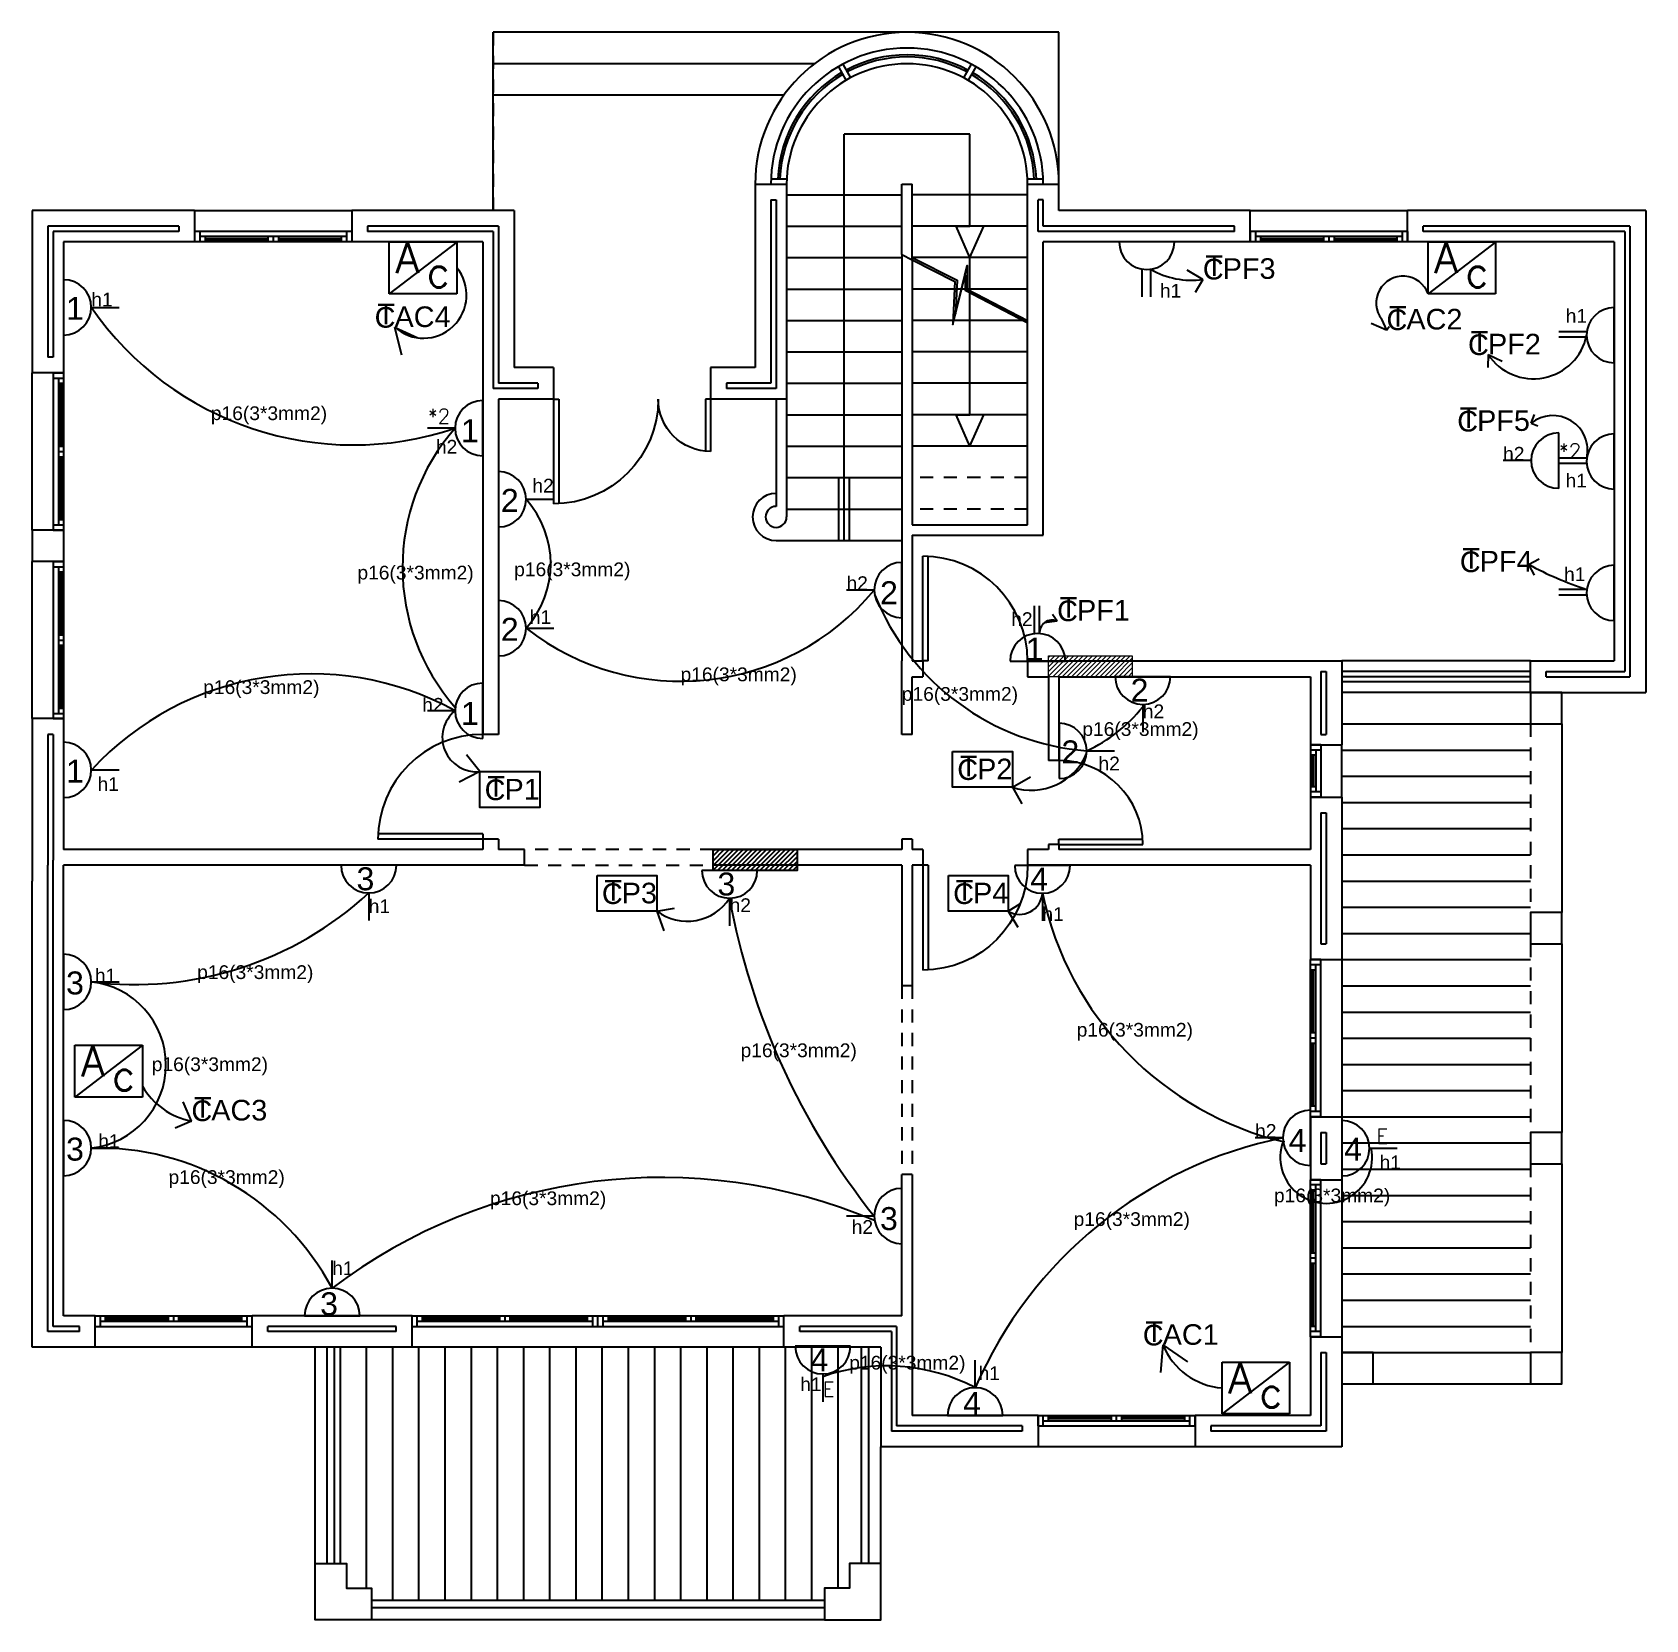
# Model space of a CAD drawing. Header units: millimetres. Extents: x -1152.8 to -1111.9, y 13007.9 to 13069.
# Drawn here: x -1127.31 to -1111.91, y 13053.82 to 13068.97 of the extents above; entities that cross this region are included whole.
import ezdxf

# ---------------------------------------------------------------- set-up
doc = ezdxf.new("R2010")
doc.units = ezdxf.units.MM
doc.header["$LTSCALE"] = 0.5
doc.linetypes.add('HIDDEN', pattern=[0.375, 0.25, -0.125])
for name, color, linetype in [('1power', 2, 'CONTINUOUS'), ('A-DOOR', 4, 'CONTINUOUS'), ('A-FLOR-STRS', 2, 'CONTINUOUS'), ('A-WALL', 7, 'CONTINUOUS'), ('A-WINDOW', 150, 'CONTINUOUS'), ('M-BALCONY', 6, 'CONTINUOUS'), ('M-FURN', 31, 'CONTINUOUS'), ('M-HANDRAIL', 251, 'CONTINUOUS'), ('M-LINTELS', 251, 'HIDDEN'), ('M-outline-wall', 3, 'CONTINUOUS'), ('M-SANITARY', 1, 'CONTINUOUS'), ('M-ST-ELE', 7, 'CONTINUOUS'), ('M-TILING', 251, 'CONTINUOUS')]:
    doc.layers.add(name, color=color, linetype=linetype)
doc.layers.add('doors', color=2, linetype='CONTINUOUS', lineweight=9)
doc.layers.get('M-SANITARY').off()
doc.styles.add('RomanS', font='arial.ttf')
doc.styles.get("Standard").update_dxf_attribs({"font": 'romans.shx', "width": 0.8})

# ---------------------------------------------------------------- blocks, each defined once
blk = doc.blocks.new('D1000')
at = {"layer": 'A-DOOR'}
for p, q in [((0, 0), (-1000, 0)), ((0, 50), (-999, 50)), ((0, 50), (0, 0))]:
    blk.add_line(p, q, dxfattribs=at)
blk.add_arc((0, 0), 1000, 90, 180, dxfattribs=at)
blk = doc.blocks.new('d1.4')
at = {"layer": 'A-DOOR'}
for p, q in [((0, 0), (0, 1)), ((0.05, 0), (0.05, 0.999)), ((1.45, 0), (1.45, 0.497)), ((1.5, 0), (1.5, 0.5)), ((0, 0), (0.05, 0)), ((1.5, 0), (1.45, 0))]:
    blk.add_line(p, q, dxfattribs=at)
for centre, radius, start, end in [((0, 0), 1, 0, 90), ((1.5, 0), 0.5, 90, 180)]:
    blk.add_arc(centre, radius, start, end, dxfattribs=at)
blk = doc.blocks.new('D800')
at = {"layer": 'A-DOOR'}
for p, q in [((0, 0), (0, 50)), ((0, 50), (798, 50)), ((0, 0), (0, 50)), ((0, 0), (800, 0))]:
    blk.add_line(p, q, dxfattribs=at)
blk.add_arc((0, 0), 800, 0, 90, dxfattribs=at)

msp = doc.modelspace()

# ---------------------------------------------------------------- hatches: boundary and pattern name
at = {"layer": 'A-FLOR-STRS'}
h = msp.add_hatch(dxfattribs=at)
h.set_pattern_fill('ANSI31', color=256, scale=0.01)
h.set_pattern_definition([(45, (79.079495, 46.508607), (-0.0224506403, 0.0224506403), [])])
h.paths.add_polyline_path([(-1120.812, 13061.166), (-1120.812, 13060.966), (-1120.012, 13060.966), (-1120.012, 13061.166)])
at = {"layer": 'doors'}
h = msp.add_hatch(dxfattribs=at)
h.set_pattern_fill('ANSI31', color=256, scale=0.01)
h.set_pattern_definition([(45, (82.279495, 48.358567), (-0.0224506403, 0.0224506403), [])])
h.paths.add_polyline_path([(-1117.612, 13063.016), (-1117.612, 13062.816), (-1116.812, 13062.816), (-1116.812, 13063.016)])

# ---------------------------------------------------------------- linework, layer by layer
at = {"layer": '1power'}
for p, q in [((-1123.904, 13066.471), (-1123.904, 13066.966)), ((-1123.904, 13066.966), (-1123.259, 13066.966)), ((-1123.26, 13066.964), (-1123.904, 13066.471)), ((-1123.259, 13066.966), (-1123.259, 13066.471)), ((-1116.41, 13066.966), (-1116.938, 13066.966)), ((-1113.989, 13066.471), (-1113.989, 13066.966)), ((-1113.989, 13066.966), (-1113.345, 13066.966)), ((-1113.346, 13066.964), (-1113.989, 13066.471)), ((-1113.345, 13066.966), (-1113.345, 13066.471)), ((-1127.012, 13066.606), (-1127.012, 13066.077)), ((-1116.722, 13066.706), (-1116.722, 13066.442)), ((-1116.637, 13066.706), (-1116.637, 13066.441)), ((-1116.139, 13066.607), (-1116.29, 13066.697)), ((-1116.139, 13066.607), (-1116.213, 13066.483)), ((-1123.259, 13066.471), (-1123.904, 13066.471)), ((-1113.345, 13066.471), (-1113.989, 13066.471)), ((-1126.747, 13066.341), (-1126.483, 13066.341)), ((-1112.212, 13065.811), (-1112.212, 13066.34)), ((-1123.854, 13066.153), (-1123.632, 13066.05)), ((-1123.854, 13066.153), (-1123.788, 13065.889)), ((-1114.386, 13066.124), (-1114.531, 13066.188)), ((-1114.433, 13066.229), (-1114.386, 13066.124)), ((-1114.386, 13066.124), (-1114.361, 13066.157)), ((-1114.361, 13066.157), (-1114.361, 13066.157)), ((-1112.474, 13066.108), (-1112.74, 13066.108)), ((-1112.475, 13066.055), (-1112.74, 13066.055)), ((-1113.417, 13065.892), (-1113.419, 13065.766)), ((-1113.417, 13065.892), (-1113.417, 13065.892)), ((-1113.417, 13065.892), (-1113.417, 13065.892)), ((-1113.417, 13065.892), (-1113.417, 13065.892)), ((-1113.417, 13065.892), (-1113.417, 13065.892)), ((-1113.417, 13065.892), (-1113.417, 13065.892)), ((-1113.417, 13065.892), (-1113.417, 13065.892)), ((-1113.417, 13065.892), (-1113.417, 13065.892)), ((-1113.417, 13065.892), (-1113.282, 13065.826)), ((-1123.012, 13064.924), (-1123.012, 13065.453)), ((-1113.006, 13065.235), (-1112.973, 13065.318)), ((-1113.006, 13065.235), (-1112.942, 13065.209)), ((-1123.276, 13065.188), (-1123.54, 13065.188)), ((-1112.742, 13064.613), (-1112.742, 13065.142)), ((-1112.212, 13064.606), (-1112.212, 13065.134)), ((-1112.474, 13064.903), (-1112.74, 13064.903)), ((-1122.862, 13064.773), (-1122.862, 13064.245)), ((-1113.006, 13064.878), (-1113.273, 13064.878)), ((-1112.475, 13064.85), (-1112.74, 13064.85)), ((-1122.597, 13064.509), (-1122.333, 13064.509)), ((-1119.012, 13063.378), (-1119.012, 13063.907)), ((-1113.03, 13063.888), (-1112.929, 13063.941)), ((-1113.03, 13063.888), (-1112.975, 13063.784, 1.8)), ((-1112.212, 13063.35), (-1112.212, 13063.879)), ((-1122.862, 13063.543), (-1122.862, 13063.014)), ((-1119.276, 13063.643), (-1119.54, 13063.643)), ((-1112.474, 13063.647), (-1112.74, 13063.647)), ((-1112.475, 13063.594), (-1112.74, 13063.594)), ((-1117.745, 13063.227), (-1117.745, 13063.491)), ((-1117.697, 13063.227), (-1117.697, 13063.491)), ((-1117.53, 13063.346), (-1117.574, 13063.411)), ((-1122.597, 13063.278), (-1122.333, 13063.278)), ((-1117.53, 13063.346), (-1117.653, 13063.329)), ((-1117.979, 13062.965), (-1117.45, 13062.965)), ((-1123.012, 13062.226), (-1123.012, 13062.755)), ((-1116.447, 13062.816), (-1116.976, 13062.816)), ((-1123.276, 13062.491), (-1123.54, 13062.491)), ((-1116.712, 13062.552), (-1116.712, 13062.288)), ((-1117.511, 13062.372), (-1117.511, 13061.844)), ((-1127.012, 13062.19), (-1127.012, 13061.662)), ((-1123.04, 13061.91), (-1123.167, 13062.072)), ((-1117.247, 13062.108), (-1116.983, 13062.108)), ((-1126.747, 13061.926), (-1126.483, 13061.926)), ((-1123.04, 13061.91), (-1123.238, 13061.81)), ((-1117.957, 13061.761), (-1117.785, 13061.86)), ((-1117.957, 13061.761), (-1117.866, 13061.602)), ((-1123.836, 13061.016), (-1124.364, 13061.016)), ((-1120.391, 13060.966), (-1120.92, 13060.966)), ((-1117.406, 13061.013), (-1117.934, 13061.013)), ((-1124.1, 13060.752), (-1124.1, 13060.488)), ((-1117.67, 13060.749), (-1117.67, 13060.485)), ((-1121.349, 13060.577), (-1121.182, 13060.606)), ((-1120.656, 13060.702), (-1120.656, 13060.438)), ((-1117.996, 13060.577), (-1117.88, 13060.652)), ((-1121.349, 13060.577), (-1121.284, 13060.392)), ((-1117.996, 13060.577), (-1117.905, 13060.425)), ((-1127.012, 13060.168), (-1127.012, 13059.639)), ((-1126.747, 13059.903), (-1126.483, 13059.903)), ((-1126.906, 13058.804), (-1126.906, 13059.3)), ((-1126.906, 13059.3), (-1126.261, 13059.3)), ((-1126.262, 13059.298), (-1126.906, 13058.804)), ((-1126.261, 13059.3), (-1126.261, 13058.804)), ((-1126.261, 13058.804), (-1126.906, 13058.804)), ((-1125.793, 13058.575), (-1125.871, 13058.758)), ((-1115.112, 13058.151), (-1115.112, 13058.68)), ((-1127.012, 13058.582), (-1127.012, 13058.054)), ((-1125.793, 13058.575), (-1125.947, 13058.509)), ((-1114.812, 13058.581), (-1114.812, 13058.052)), ((-1126.747, 13058.318), (-1126.483, 13058.318)), ((-1115.376, 13058.415), (-1115.64, 13058.415)), ((-1114.547, 13058.316), (-1114.283, 13058.316)), ((-1119.012, 13057.405), (-1119.012, 13057.933)), ((-1119.276, 13057.669), (-1119.54, 13057.669)), ((-1124.449, 13056.981), (-1124.449, 13057.245)), ((-1124.713, 13056.716), (-1124.185, 13056.716)), ((-1116.522, 13056.44), (-1116.544, 13056.175)), ((-1116.522, 13056.44), (-1116.286, 13056.279)), ((-1119.502, 13056.426), (-1120.03, 13056.426)), ((-1118.312, 13056.031), (-1118.312, 13056.295)), ((-1115.955, 13055.78), (-1115.955, 13056.275)), ((-1115.955, 13056.275), (-1115.311, 13056.275)), ((-1115.311, 13056.275), (-1115.311, 13055.78)), ((-1119.766, 13056.162), (-1119.766, 13055.897)), ((-1115.312, 13056.273), (-1115.955, 13055.78)), ((-1118.576, 13055.766), (-1118.047, 13055.766)), ((-1115.311, 13055.78), (-1115.955, 13055.78))]:
    msp.add_line(p, q, dxfattribs=at)
for points in [[(-1118.529, 13062.103), (-1117.957, 13062.103), (-1117.957, 13061.761), (-1118.529, 13061.761)], [(-1123.04, 13061.91), (-1122.468, 13061.91), (-1122.468, 13061.568), (-1123.04, 13061.568)], [(-1121.921, 13060.918), (-1121.349, 13060.918), (-1121.349, 13060.577), (-1121.921, 13060.577)], [(-1118.568, 13060.918), (-1117.996, 13060.918), (-1117.996, 13060.577), (-1118.568, 13060.577)]]:
    msp.add_lwpolyline(points, close=True, dxfattribs=at)
for centre, radius, start, end in [((-1116.674, 13066.966), 0.264, 180, 0), ((-1127.012, 13066.341), 0.264, 270, 90), ((-1123.578, 13066.459), 0.412, 227.8393, 39.1438), ((-1116.246, 13067.383), 0.783, 240.0598, 277.8172), ((-1114.229, 13066.383), 0.255, 20.0134, 217.2813), ((-1124.248, 13068.063), 3.035, 214.5694, 288.684), ((-1112.212, 13066.075), 0.264, 90, 270), ((-1112.984, 13066.177), 0.518, 213.3454, 348.6873), ((-1123.012, 13065.188), 0.264, 90, 270), ((-1112.798, 13064.976), 0.332, 347.2621, 128.8914), ((-1121.762, 13063.857), 2.016, 138.6702, 221.4183), ((-1112.742, 13064.878), 0.264, 90, 270), ((-1112.212, 13064.87), 0.264, 90, 270), ((-1122.862, 13064.509), 0.264, 270, 90), ((-1123.29, 13063.894), 0.927, 318.3914, 41.6086), ((-1119.012, 13063.643), 0.264, 90, 270), ((-1111.517, 13066.648), 3.147, 241.2693, 252.3055), ((-1112.212, 13063.615), 0.264, 90, 270), ((-1122.862, 13063.278), 0.264, 270, 90), ((-1121.124, 13065.172), 2.399, 232.1139, 320.3973), ((-1117.058, 13064.486), 2.385, 201.8294, 265.4644), ((-1117.715, 13062.965), 0.264, 0, 180), ((-1117.578, 13063.236), 0.12, 66.6376, 184.3031), ((-1124.651, 13059.989), 2.854, 61.2055, 137.2688), ((-1123.012, 13062.491), 0.264, 90, 270), ((-1116.712, 13062.816), 0.264, 180, 0), ((-1123.071, 13062.236), 0.327, 128.8452, 275.4561), ((-1117.871, 13063.454), 1.483, 294.8712, 321.3943), ((-1117.511, 13062.108), 0.264, 270, 90), ((-1127.012, 13061.926), 0.264, 270, 90), ((-1117.778, 13062.308), 0.576, 251.8667, 336.9416), ((-1124.1, 13061.016), 0.264, 180, 0), ((-1120.656, 13060.966), 0.264, 180, 0), ((-1117.67, 13061.013), 0.264, 180, 0), ((-1126.333, 13063.166), 3.288, 262.7698, 312.7813), ((-1117.888, 13060.767), 0.219, 240.3356, 355.4157), ((-1114.644, 13061.384), 3.092, 191.8546, 256.6078), ((-1121.061, 13060.964), 0.482, 233.3756, 327.1387), ((-1113.957, 13061.919), 6.809, 190.2973, 218.6246), ((-1127.012, 13059.903), 0.264, 270, 90), ((-1126.833, 13059.111), 0.797, 276.1462, 83.8538), ((-1125.659, 13059.257), 0.695, 210.0176, 258.8661), ((-1115.112, 13058.415), 0.264, 90, 270), ((-1127.012, 13058.318), 0.264, 270, 90), ((-1114.812, 13058.316), 0.264, 270, 90), ((-1126.682, 13055.787), 2.531, 28.1245, 91.4853), ((-1114.556, 13054.407), 4.091, 101.5556, 156.6165), ((-1114.961, 13058.229), 0.439, 159.9378, 11.5054), ((-1121.303, 13052.825), 5.212, 67.0683, 127.1305), ((-1119.012, 13057.669), 0.264, 90, 270), ((-1124.449, 13056.716), 0.264, 0, 180), ((-1115.904, 13056.693), 0.667, 202.2763, 265.6089), ((-1119.766, 13056.426), 0.264, 180, 0), ((-1119.159, 13054.405), 1.834, 62.4721, 109.3304), ((-1118.312, 13055.766), 0.264, 0, 180)]:
    msp.add_arc(centre, radius, start, end, dxfattribs=at)
at = {"layer": 'A-FLOR-STRS'}
for p, q in [((-1118.962, 13068.966), (-1122.912, 13068.966)), ((-1119.845, 13068.666), (-1122.912, 13068.666)), ((-1120.136, 13068.366), (-1122.912, 13068.366)), ((-1119.562, 13064.116), (-1119.562, 13067.994)), ((-1118.362, 13067.994), (-1119.562, 13067.994)), ((-1118.362, 13067.116), (-1118.362, 13067.994)), ((-1119.012, 13066.844), (-1119.012, 13067.516)), ((-1119.012, 13067.516), (-1118.912, 13067.516)), ((-1118.912, 13066.794), (-1118.912, 13067.516)), ((-1120.112, 13067.416), (-1119.012, 13067.416)), ((-1117.812, 13067.416), (-1118.912, 13067.416)), ((-1120.112, 13067.116), (-1119.012, 13067.116)), ((-1117.812, 13067.116), (-1118.912, 13067.116)), ((-1120.112, 13066.816), (-1119.012, 13066.816)), ((-1117.812, 13066.816), (-1118.912, 13066.816)), ((-1118.362, 13065.316), (-1118.362, 13066.816)), ((-1120.112, 13066.516), (-1119.012, 13066.516)), ((-1118.509, 13066.516), (-1118.912, 13066.516)), ((-1117.812, 13066.516), (-1118.509, 13066.516)), ((-1120.112, 13066.216), (-1119.012, 13066.216)), ((-1117.812, 13066.216), (-1118.912, 13066.216)), ((-1120.112, 13065.916), (-1119.012, 13065.916)), ((-1117.812, 13065.916), (-1118.912, 13065.916)), ((-1120.112, 13065.616), (-1119.012, 13065.616)), ((-1117.812, 13065.616), (-1118.912, 13065.616)), ((-1120.212, 13065.466), (-1120.212, 13064.441)), ((-1120.112, 13065.466), (-1120.112, 13064.341)), ((-1120.112, 13065.316), (-1119.012, 13065.316)), ((-1117.812, 13065.316), (-1118.912, 13065.316)), ((-1120.112, 13065.016), (-1119.012, 13065.016)), ((-1117.812, 13065.016), (-1118.912, 13065.016)), ((-1120.112, 13064.716), (-1119.012, 13064.716)), ((-1119.612, 13064.116), (-1119.612, 13064.716)), ((-1119.512, 13064.116), (-1119.512, 13064.716)), ((-1120.112, 13064.416), (-1119.012, 13064.416)), ((-1120.212, 13064.116), (-1119.012, 13064.116))]:
    msp.add_line(p, q, dxfattribs=at)
at = {"layer": 'A-FLOR-STRS', "linetype": 'HIDDEN'}
for p, q in [((-1117.812, 13064.716), (-1118.912, 13064.716)), ((-1117.812, 13064.416), (-1118.912, 13064.416))]:
    msp.add_line(p, q, dxfattribs=at)
at = {"layer": 'A-FLOR-STRS'}
for points in [[(-1118.362, 13066.816), (-1118.493, 13067.116), (-1118.362, 13067.116)], [(-1118.362, 13066.816), (-1118.23, 13067.116), (-1118.362, 13067.116)], [(-1118.912, 13066.816), (-1118.484, 13066.602), (-1118.501, 13066.279), (-1118.387, 13066.74), (-1118.387, 13066.516), (-1117.812, 13066.216)], [(-1118.912, 13066.794), (-1118.505, 13066.588), (-1118.526, 13066.176), (-1118.407, 13066.649), (-1118.407, 13066.504), (-1117.821, 13066.199)], [(-1118.362, 13065.016), (-1118.493, 13065.316), (-1118.362, 13065.316)], [(-1118.362, 13065.016), (-1118.23, 13065.316), (-1118.362, 13065.316)], [(-1120.812, 13061.166), (-1120.012, 13061.166), (-1120.012, 13060.966), (-1120.812, 13060.966), (-1120.812, 13061.166)]]:
    msp.add_lwpolyline(points, dxfattribs=at)
for points in [[(-1124.612, 13054.354), (-1124.312, 13054.354), (-1124.312, 13054.116), (-1124.074, 13054.116), (-1124.074, 13053.816), (-1124.612, 13053.816)], [(-1119.212, 13054.354), (-1119.512, 13054.354), (-1119.512, 13054.116), (-1119.749, 13054.116), (-1119.749, 13053.816), (-1119.212, 13053.816)]]:
    msp.add_lwpolyline(points, close=True, dxfattribs=at)
for radius, end in [(0.225, 270), (0.1, 0)]:
    msp.add_arc((-1120.212, 13064.341), radius, 90, end, dxfattribs=at)
at = {"layer": 'A-WALL'}
for p, q in [((-1120.412, 13067.516), (-1120.412, 13065.766)), ((-1120.412, 13067.516), (-1120.112, 13067.516)), ((-1120.112, 13067.516), (-1120.112, 13066.816)), ((-1120.112, 13067.516), (-1120.112, 13065.466)), ((-1117.812, 13064.266), (-1117.812, 13067.516)), ((-1117.812, 13067.516), (-1117.512, 13067.516)), ((-1117.512, 13067.266), (-1117.512, 13067.516)), ((-1120.262, 13067.366), (-1120.262, 13065.616)), ((-1120.262, 13067.366), (-1120.212, 13067.366)), ((-1120.212, 13067.366), (-1120.212, 13065.566)), ((-1117.662, 13067.366), (-1117.712, 13067.366)), ((-1117.712, 13067.066), (-1117.712, 13067.366)), ((-1117.662, 13067.116), (-1117.662, 13067.366)), ((-1125.762, 13067.266), (-1127.312, 13067.266)), ((-1127.312, 13067.266), (-1127.312, 13065.716)), ((-1125.762, 13067.266), (-1125.762, 13066.966)), ((-1122.712, 13067.266), (-1124.262, 13067.266)), ((-1124.262, 13067.266), (-1124.262, 13066.966)), ((-1122.712, 13067.266), (-1122.712, 13065.766)), ((-1115.687, 13067.266), (-1117.512, 13067.266)), ((-1115.687, 13066.966), (-1115.687, 13067.266)), ((-1111.912, 13067.266), (-1114.187, 13067.266)), ((-1114.187, 13066.966), (-1114.187, 13067.266)), ((-1111.912, 13067.266), (-1111.912, 13062.666)), ((-1125.912, 13067.116), (-1127.162, 13067.116)), ((-1127.162, 13067.116), (-1127.162, 13065.866)), ((-1125.912, 13067.066), (-1127.112, 13067.066)), ((-1127.112, 13067.066), (-1127.112, 13065.866)), ((-1125.912, 13067.116), (-1125.912, 13067.066)), ((-1122.862, 13067.116), (-1124.112, 13067.116)), ((-1124.112, 13067.116), (-1124.112, 13067.066)), ((-1122.912, 13067.066), (-1124.112, 13067.066)), ((-1122.912, 13067.066), (-1122.912, 13065.566)), ((-1122.862, 13067.116), (-1122.862, 13065.616)), ((-1115.837, 13067.066), (-1117.712, 13067.066)), ((-1115.837, 13067.116), (-1117.662, 13067.116)), ((-1115.837, 13067.066), (-1115.837, 13067.116)), ((-1112.062, 13067.116), (-1114.037, 13067.116)), ((-1114.037, 13067.066), (-1114.037, 13067.116)), ((-1112.112, 13067.066), (-1114.037, 13067.066)), ((-1112.112, 13067.066), (-1112.112, 13062.866)), ((-1112.062, 13067.116), (-1112.062, 13062.816)), ((-1125.762, 13066.966), (-1127.012, 13066.966)), ((-1127.012, 13066.966), (-1127.012, 13065.716)), ((-1123.012, 13066.966), (-1124.262, 13066.966)), ((-1123.012, 13066.966), (-1123.012, 13062.266)), ((-1115.687, 13066.966), (-1117.662, 13066.966)), ((-1117.662, 13064.166), (-1117.662, 13066.966)), ((-1112.212, 13066.966), (-1114.187, 13066.966)), ((-1112.212, 13066.966), (-1112.212, 13062.966)), ((-1119.012, 13066.844), (-1119.012, 13062.966)), ((-1118.912, 13066.794), (-1118.912, 13064.266)), ((-1127.112, 13065.866), (-1127.162, 13065.866)), ((-1127.012, 13065.716), (-1127.312, 13065.716)), ((-1122.337, 13065.766), (-1122.712, 13065.766)), ((-1122.337, 13065.766), (-1122.337, 13065.466)), ((-1120.412, 13065.766), (-1120.837, 13065.766)), ((-1120.837, 13065.766), (-1120.837, 13065.466)), ((-1122.487, 13065.566), (-1122.912, 13065.566)), ((-1122.487, 13065.616), (-1122.862, 13065.616)), ((-1122.487, 13065.616), (-1122.487, 13065.566)), ((-1120.262, 13065.616), (-1120.687, 13065.616)), ((-1120.687, 13065.616), (-1120.687, 13065.566)), ((-1120.212, 13065.566), (-1120.687, 13065.566)), ((-1122.862, 13065.466), (-1122.862, 13062.266)), ((-1122.337, 13065.466), (-1122.862, 13065.466)), ((-1120.112, 13065.466), (-1120.837, 13065.466)), ((-1127.012, 13064.216), (-1127.312, 13064.216)), ((-1127.312, 13064.216), (-1127.312, 13063.916)), ((-1127.012, 13064.216), (-1127.012, 13063.916)), ((-1118.912, 13064.266), (-1117.812, 13064.266)), ((-1118.912, 13064.166), (-1118.912, 13062.966)), ((-1118.912, 13064.166), (-1117.662, 13064.166)), ((-1127.012, 13063.916), (-1127.312, 13063.916)), ((-1119.012, 13062.266), (-1119.012, 13062.966)), ((-1118.912, 13062.966), (-1118.812, 13062.966)), ((-1118.812, 13062.966), (-1118.812, 13062.816)), ((-1118.812, 13062.966), (-1118.812, 13062.816)), ((-1117.812, 13062.966), (-1117.812, 13062.816)), ((-1117.812, 13062.966), (-1114.812, 13062.966)), ((-1114.812, 13062.966), (-1114.812, 13062.166)), ((-1113.012, 13062.966), (-1112.212, 13062.966)), ((-1113.012, 13062.666), (-1113.012, 13062.966)), ((-1118.912, 13062.816), (-1118.812, 13062.816)), ((-1118.912, 13062.266), (-1118.912, 13062.816)), ((-1117.812, 13062.816), (-1117.612, 13062.816)), ((-1117.612, 13062.816), (-1117.612, 13062.016)), ((-1117.512, 13062.816), (-1117.462, 13062.816)), ((-1117.512, 13062.816), (-1115.112, 13062.816)), ((-1117.512, 13062.816), (-1117.512, 13062.016)), ((-1115.112, 13062.816), (-1115.112, 13062.166)), ((-1115.012, 13062.866), (-1115.012, 13062.266)), ((-1115.012, 13062.866), (-1114.962, 13062.866)), ((-1114.962, 13062.866), (-1114.962, 13062.266)), ((-1112.862, 13062.866), (-1112.112, 13062.866)), ((-1112.862, 13062.816), (-1112.862, 13062.866)), ((-1112.862, 13062.816), (-1112.062, 13062.816)), ((-1113.012, 13062.666), (-1111.912, 13062.666)), ((-1127.312, 13062.416), (-1127.312, 13060.866)), ((-1127.012, 13062.416), (-1127.312, 13062.416)), ((-1127.012, 13062.416), (-1127.012, 13061.166)), ((-1127.162, 13062.266), (-1127.162, 13061.016)), ((-1127.112, 13062.266), (-1127.162, 13062.266)), ((-1127.112, 13062.266), (-1127.112, 13061.066)), ((-1122.862, 13062.266), (-1123.012, 13062.266)), ((-1118.912, 13062.266), (-1119.012, 13062.266)), ((-1115.112, 13062.166), (-1114.812, 13062.166)), ((-1115.012, 13062.266), (-1114.962, 13062.266)), ((-1117.512, 13062.016), (-1117.612, 13062.016)), ((-1115.112, 13061.666), (-1115.112, 13061.166)), ((-1115.112, 13061.666), (-1114.812, 13061.666)), ((-1114.812, 13061.666), (-1114.812, 13060.116)), ((-1115.012, 13061.516), (-1115.012, 13060.266)), ((-1115.012, 13061.516), (-1114.962, 13061.516)), ((-1114.962, 13061.516), (-1114.962, 13060.266)), ((-1123.012, 13061.266), (-1123.012, 13061.166)), ((-1122.862, 13061.266), (-1123.012, 13061.266)), ((-1122.862, 13061.266), (-1122.862, 13061.166)), ((-1118.912, 13061.266), (-1119.012, 13061.266)), ((-1119.012, 13061.266), (-1119.012, 13061.166)), ((-1118.912, 13061.266), (-1118.912, 13061.166)), ((-1117.612, 13061.216), (-1117.612, 13061.166)), ((-1117.512, 13061.216), (-1117.612, 13061.216)), ((-1117.512, 13061.216), (-1117.512, 13061.166)), ((-1127.112, 13056.616), (-1127.112, 13061.066)), ((-1123.012, 13061.166), (-1127.012, 13061.166)), ((-1122.612, 13061.166), (-1122.862, 13061.166)), ((-1122.612, 13061.016), (-1122.612, 13061.166)), ((-1119.012, 13061.166), (-1120.812, 13061.166)), ((-1120.812, 13061.016), (-1120.812, 13061.166)), ((-1118.812, 13061.166), (-1118.912, 13061.166)), ((-1118.812, 13061.166), (-1118.812, 13061.016)), ((-1117.612, 13061.166), (-1117.812, 13061.166)), ((-1117.812, 13061.166), (-1117.812, 13061.016)), ((-1115.112, 13061.166), (-1117.512, 13061.166)), ((-1117.462, 13061.166), (-1117.512, 13061.166)), ((-1127.162, 13056.566), (-1127.162, 13061.016)), ((-1122.862, 13061.016), (-1127.012, 13061.016)), ((-1127.012, 13056.716), (-1127.012, 13061.016)), ((-1122.612, 13061.016), (-1122.862, 13061.016)), ((-1119.012, 13061.016), (-1120.812, 13061.016)), ((-1119.012, 13061.016), (-1119.012, 13059.866)), ((-1118.812, 13061.016), (-1118.912, 13061.016)), ((-1118.912, 13061.016), (-1118.912, 13059.866)), ((-1115.112, 13061.016), (-1117.812, 13061.016)), ((-1115.112, 13061.016), (-1115.112, 13060.116)), ((-1127.312, 13056.416), (-1127.312, 13060.866)), ((-1115.012, 13060.266), (-1114.962, 13060.266)), ((-1115.112, 13060.116), (-1114.812, 13060.116)), ((-1118.912, 13059.866), (-1119.012, 13059.866)), ((-1115.112, 13058.616), (-1115.112, 13058.016)), ((-1115.112, 13058.616), (-1114.812, 13058.616)), ((-1114.812, 13058.616), (-1114.812, 13058.016)), ((-1115.012, 13058.466), (-1115.012, 13058.166)), ((-1115.012, 13058.466), (-1114.962, 13058.466)), ((-1114.962, 13058.466), (-1114.962, 13058.166)), ((-1115.012, 13058.166), (-1114.962, 13058.166)), ((-1119.012, 13056.716), (-1119.012, 13058.066)), ((-1118.912, 13058.066), (-1119.012, 13058.066)), ((-1118.912, 13058.066), (-1118.912, 13055.766)), ((-1115.112, 13058.016), (-1114.812, 13058.016)), ((-1126.862, 13056.616), (-1127.112, 13056.616)), ((-1126.712, 13056.716), (-1127.012, 13056.716)), ((-1126.862, 13056.566), (-1126.862, 13056.616)), ((-1126.712, 13056.416), (-1126.712, 13056.716)), ((-1123.687, 13056.716), (-1125.212, 13056.716)), ((-1125.212, 13056.416), (-1125.212, 13056.716)), ((-1123.837, 13056.616), (-1125.062, 13056.616)), ((-1125.062, 13056.566), (-1125.062, 13056.616)), ((-1123.837, 13056.566), (-1123.837, 13056.616)), ((-1123.687, 13056.416), (-1123.687, 13056.716)), ((-1119.012, 13056.716), (-1120.137, 13056.716)), ((-1120.137, 13056.416), (-1120.137, 13056.716)), ((-1119.062, 13056.616), (-1119.987, 13056.616)), ((-1119.987, 13056.566), (-1119.987, 13056.616)), ((-1119.062, 13056.616), (-1119.062, 13055.666)), ((-1126.862, 13056.566), (-1127.162, 13056.566)), ((-1123.837, 13056.566), (-1125.062, 13056.566)), ((-1119.112, 13056.566), (-1119.987, 13056.566)), ((-1119.112, 13056.566), (-1119.112, 13055.616)), ((-1115.112, 13056.516), (-1115.112, 13055.766)), ((-1115.112, 13056.516), (-1114.812, 13056.516)), ((-1114.812, 13056.516), (-1114.812, 13055.466)), ((-1126.712, 13056.416), (-1127.312, 13056.416)), ((-1123.687, 13056.416), (-1125.212, 13056.416)), ((-1119.212, 13056.416), (-1120.137, 13056.416)), ((-1119.212, 13056.416), (-1119.212, 13055.466)), ((-1115.012, 13056.366), (-1115.012, 13055.666)), ((-1115.012, 13056.366), (-1114.962, 13056.366)), ((-1114.962, 13056.366), (-1114.962, 13055.616)), ((-1117.862, 13055.666), (-1119.062, 13055.666)), ((-1117.712, 13055.766), (-1118.912, 13055.766)), ((-1117.862, 13055.666), (-1117.862, 13055.616)), ((-1117.712, 13055.766), (-1117.712, 13055.466)), ((-1115.112, 13055.766), (-1116.212, 13055.766)), ((-1116.212, 13055.766), (-1116.212, 13055.466)), ((-1115.012, 13055.666), (-1116.062, 13055.666)), ((-1116.062, 13055.666), (-1116.062, 13055.616)), ((-1117.862, 13055.616), (-1119.112, 13055.616)), ((-1114.962, 13055.616), (-1116.062, 13055.616)), ((-1117.712, 13055.466), (-1119.212, 13055.466)), ((-1114.812, 13055.466), (-1116.212, 13055.466))]:
    msp.add_line(p, q, dxfattribs=at)
msp.add_lwpolyline([(-1119.012, 13066.844), (-1118.912, 13066.794)], dxfattribs=at)
at = {"layer": 'A-WINDOW'}
for p, q in [((-1119.618, 13068.638), (-1119.545, 13068.508)), ((-1119.574, 13068.663), (-1119.501, 13068.532)), ((-1118.349, 13068.663), (-1118.422, 13068.532)), ((-1118.305, 13068.638), (-1118.379, 13068.508)), ((-1120.261, 13067.566), (-1120.112, 13067.566)), ((-1117.813, 13067.566), (-1117.663, 13067.566)), ((-1125.762, 13067.266), (-1124.262, 13067.266)), ((-1115.687, 13067.266), (-1114.187, 13067.266)), ((-1124.262, 13067.066), (-1125.762, 13067.066)), ((-1125.762, 13067.066), (-1125.762, 13066.966)), ((-1125.712, 13067.066), (-1125.712, 13066.966)), ((-1124.312, 13067.066), (-1124.312, 13066.966)), ((-1124.262, 13067.066), (-1124.262, 13066.966)), ((-1114.187, 13067.066), (-1115.687, 13067.066)), ((-1115.687, 13067.066), (-1115.687, 13066.966)), ((-1115.637, 13067.066), (-1115.637, 13066.966)), ((-1114.237, 13067.066), (-1114.237, 13066.966)), ((-1114.187, 13067.066), (-1114.187, 13066.966)), ((-1124.262, 13066.966), (-1125.762, 13066.966)), ((-1124.312, 13067.016), (-1125.712, 13067.016)), ((-1125.662, 13067.016), (-1125.662, 13066.966)), ((-1125.062, 13066.996), (-1125.662, 13066.996)), ((-1125.062, 13066.986), (-1125.662, 13066.986)), ((-1125.062, 13067.016), (-1125.062, 13066.966)), ((-1125.012, 13067.016), (-1125.012, 13066.966)), ((-1124.962, 13067.016), (-1124.962, 13066.966)), ((-1124.362, 13066.996), (-1124.962, 13066.996)), ((-1124.362, 13066.986), (-1124.962, 13066.986)), ((-1124.362, 13067.016), (-1124.362, 13066.966)), ((-1114.187, 13066.966), (-1115.687, 13066.966)), ((-1114.237, 13067.016), (-1115.637, 13067.016)), ((-1115.587, 13067.016), (-1115.587, 13066.966)), ((-1114.987, 13066.996), (-1115.587, 13066.996)), ((-1114.987, 13066.986), (-1115.587, 13066.986)), ((-1114.987, 13067.016), (-1114.987, 13066.966)), ((-1114.937, 13067.016), (-1114.937, 13066.966)), ((-1114.887, 13067.016), (-1114.887, 13066.966)), ((-1114.287, 13066.996), (-1114.887, 13066.996)), ((-1114.287, 13066.986), (-1114.887, 13066.986)), ((-1114.287, 13067.016), (-1114.287, 13066.966)), ((-1127.312, 13064.216), (-1127.312, 13065.716)), ((-1127.112, 13065.716), (-1127.112, 13064.216)), ((-1127.112, 13065.716), (-1127.012, 13065.716)), ((-1127.012, 13065.716), (-1127.012, 13064.216)), ((-1127.112, 13065.666), (-1127.012, 13065.666)), ((-1127.062, 13065.666), (-1127.062, 13064.266)), ((-1127.062, 13065.616), (-1127.012, 13065.616)), ((-1127.042, 13065.616), (-1127.042, 13065.016)), ((-1127.032, 13065.616), (-1127.032, 13065.016)), ((-1127.062, 13065.016), (-1127.012, 13065.016)), ((-1127.062, 13064.966), (-1127.012, 13064.966)), ((-1127.062, 13064.916), (-1127.012, 13064.916)), ((-1127.042, 13064.916), (-1127.042, 13064.316)), ((-1127.032, 13064.916), (-1127.032, 13064.316)), ((-1127.062, 13064.316), (-1127.012, 13064.316)), ((-1127.112, 13064.266), (-1127.012, 13064.266)), ((-1127.112, 13064.216), (-1127.012, 13064.216)), ((-1127.312, 13062.416), (-1127.312, 13063.916)), ((-1127.112, 13063.916), (-1127.112, 13062.416)), ((-1127.112, 13063.916), (-1127.012, 13063.916)), ((-1127.112, 13063.866), (-1127.012, 13063.866)), ((-1127.062, 13063.866), (-1127.062, 13062.466)), ((-1127.012, 13063.916), (-1127.012, 13062.416)), ((-1127.062, 13063.816), (-1127.012, 13063.816)), ((-1127.042, 13063.816), (-1127.042, 13063.216)), ((-1127.032, 13063.816), (-1127.032, 13063.216)), ((-1127.062, 13063.216), (-1127.012, 13063.216)), ((-1127.062, 13063.166), (-1127.012, 13063.166)), ((-1127.062, 13063.116), (-1127.012, 13063.116)), ((-1127.042, 13063.116), (-1127.042, 13062.516)), ((-1127.032, 13063.116), (-1127.032, 13062.516)), ((-1113.012, 13062.966), (-1114.812, 13062.966)), ((-1113.012, 13062.866), (-1114.812, 13062.866)), ((-1113.012, 13062.816), (-1114.812, 13062.816)), ((-1113.012, 13062.766), (-1114.812, 13062.766)), ((-1113.012, 13062.666), (-1114.812, 13062.666)), ((-1127.112, 13062.466), (-1127.012, 13062.466)), ((-1127.062, 13062.516), (-1127.012, 13062.516)), ((-1127.112, 13062.416), (-1127.012, 13062.416)), ((-1115.112, 13062.166), (-1115.112, 13061.666)), ((-1115.012, 13062.166), (-1115.112, 13062.166)), ((-1115.012, 13062.166), (-1115.012, 13061.666)), ((-1114.812, 13061.666), (-1114.812, 13062.166)), ((-1115.012, 13062.116), (-1115.112, 13062.116)), ((-1115.062, 13062.066), (-1115.112, 13062.066)), ((-1115.092, 13062.066), (-1115.092, 13061.766)), ((-1115.082, 13062.066), (-1115.082, 13061.766)), ((-1115.062, 13062.116), (-1115.062, 13061.716)), ((-1115.062, 13061.766), (-1115.112, 13061.766)), ((-1115.012, 13061.716), (-1115.112, 13061.716)), ((-1115.012, 13061.666), (-1115.112, 13061.666)), ((-1115.112, 13058.616), (-1115.112, 13060.116)), ((-1115.012, 13060.116), (-1115.112, 13060.116)), ((-1115.012, 13060.066), (-1115.112, 13060.066)), ((-1115.062, 13060.016), (-1115.112, 13060.016)), ((-1115.092, 13059.416), (-1115.092, 13060.016)), ((-1115.082, 13059.416), (-1115.082, 13060.016)), ((-1115.062, 13058.666), (-1115.062, 13060.066)), ((-1115.012, 13058.616), (-1115.012, 13060.116)), ((-1114.812, 13060.116), (-1114.812, 13058.616)), ((-1115.062, 13059.416), (-1115.112, 13059.416)), ((-1115.062, 13059.366), (-1115.112, 13059.366)), ((-1115.062, 13059.316), (-1115.112, 13059.316)), ((-1115.092, 13058.716), (-1115.092, 13059.316)), ((-1115.082, 13058.716), (-1115.082, 13059.316)), ((-1115.062, 13058.716), (-1115.112, 13058.716)), ((-1115.012, 13058.666), (-1115.112, 13058.666)), ((-1115.012, 13058.616), (-1115.112, 13058.616)), ((-1115.112, 13056.516), (-1115.112, 13058.016)), ((-1115.012, 13058.016), (-1115.112, 13058.016)), ((-1115.012, 13056.516), (-1115.012, 13058.016)), ((-1114.812, 13058.016), (-1114.812, 13056.516)), ((-1115.012, 13057.966), (-1115.112, 13057.966)), ((-1115.062, 13057.916), (-1115.112, 13057.916)), ((-1115.092, 13057.316), (-1115.092, 13057.916)), ((-1115.082, 13057.316), (-1115.082, 13057.916)), ((-1115.062, 13056.566), (-1115.062, 13057.966)), ((-1115.062, 13057.316), (-1115.112, 13057.316)), ((-1115.062, 13057.266), (-1115.112, 13057.266)), ((-1115.062, 13057.216), (-1115.112, 13057.216)), ((-1115.092, 13056.616), (-1115.092, 13057.216)), ((-1115.082, 13056.616), (-1115.082, 13057.216)), ((-1126.712, 13056.716), (-1125.212, 13056.716)), ((-1126.712, 13056.616), (-1126.712, 13056.716)), ((-1126.712, 13056.616), (-1125.212, 13056.616)), ((-1126.662, 13056.616), (-1126.662, 13056.716)), ((-1126.662, 13056.666), (-1125.262, 13056.666)), ((-1126.612, 13056.666), (-1126.612, 13056.716)), ((-1126.612, 13056.696), (-1126.012, 13056.696)), ((-1126.612, 13056.686), (-1126.012, 13056.686)), ((-1126.012, 13056.666), (-1126.012, 13056.716)), ((-1125.962, 13056.666), (-1125.962, 13056.716)), ((-1125.912, 13056.666), (-1125.912, 13056.716)), ((-1125.912, 13056.696), (-1125.312, 13056.696)), ((-1125.912, 13056.686), (-1125.312, 13056.686)), ((-1125.312, 13056.666), (-1125.312, 13056.716)), ((-1125.262, 13056.616), (-1125.262, 13056.716)), ((-1125.212, 13056.616), (-1125.212, 13056.716)), ((-1123.687, 13056.716), (-1121.912, 13056.716)), ((-1123.687, 13056.616), (-1123.687, 13056.716)), ((-1123.687, 13056.616), (-1121.912, 13056.616)), ((-1123.637, 13056.616), (-1123.637, 13056.716)), ((-1123.637, 13056.666), (-1121.962, 13056.666)), ((-1123.587, 13056.666), (-1123.587, 13056.716)), ((-1123.587, 13056.696), (-1122.849, 13056.696)), ((-1123.587, 13056.686), (-1122.849, 13056.686)), ((-1122.849, 13056.666), (-1122.849, 13056.716)), ((-1122.799, 13056.666), (-1122.799, 13056.716)), ((-1122.749, 13056.666), (-1122.749, 13056.716)), ((-1122.749, 13056.696), (-1122.012, 13056.696)), ((-1122.749, 13056.686), (-1122.012, 13056.686)), ((-1122.012, 13056.666), (-1122.012, 13056.716)), ((-1121.962, 13056.616), (-1121.962, 13056.716)), ((-1121.912, 13056.716), (-1120.137, 13056.716)), ((-1121.912, 13056.616), (-1121.912, 13056.716)), ((-1121.912, 13056.616), (-1121.912, 13056.716)), ((-1121.912, 13056.616), (-1120.137, 13056.616)), ((-1121.862, 13056.616), (-1121.862, 13056.716)), ((-1121.862, 13056.666), (-1120.187, 13056.666)), ((-1121.812, 13056.666), (-1121.812, 13056.716)), ((-1121.812, 13056.696), (-1121.074, 13056.696)), ((-1121.812, 13056.686), (-1121.074, 13056.686)), ((-1121.074, 13056.666), (-1121.074, 13056.716)), ((-1121.024, 13056.666), (-1121.024, 13056.716)), ((-1120.974, 13056.666), (-1120.974, 13056.716)), ((-1120.974, 13056.696), (-1120.237, 13056.696)), ((-1120.974, 13056.686), (-1120.237, 13056.686)), ((-1120.237, 13056.666), (-1120.237, 13056.716)), ((-1120.187, 13056.616), (-1120.187, 13056.716)), ((-1120.137, 13056.616), (-1120.137, 13056.716)), ((-1115.062, 13056.616), (-1115.112, 13056.616)), ((-1115.012, 13056.566), (-1115.112, 13056.566)), ((-1115.012, 13056.516), (-1115.112, 13056.516)), ((-1125.212, 13056.416), (-1126.712, 13056.416)), ((-1120.137, 13056.416), (-1123.687, 13056.416)), ((-1117.712, 13055.766), (-1116.212, 13055.766)), ((-1117.712, 13055.666), (-1117.712, 13055.766)), ((-1117.712, 13055.666), (-1116.212, 13055.666)), ((-1117.662, 13055.666), (-1117.662, 13055.766)), ((-1117.662, 13055.716), (-1116.262, 13055.716)), ((-1117.612, 13055.716), (-1117.612, 13055.766)), ((-1117.612, 13055.746), (-1117.012, 13055.746)), ((-1117.612, 13055.736), (-1117.012, 13055.736)), ((-1117.012, 13055.716), (-1117.012, 13055.766)), ((-1116.962, 13055.716), (-1116.962, 13055.766)), ((-1116.912, 13055.716), (-1116.912, 13055.766)), ((-1116.912, 13055.746), (-1116.312, 13055.746)), ((-1116.912, 13055.736), (-1116.312, 13055.736)), ((-1116.312, 13055.716), (-1116.312, 13055.766)), ((-1116.262, 13055.666), (-1116.262, 13055.766)), ((-1116.212, 13055.666), (-1116.212, 13055.766)), ((-1116.212, 13055.466), (-1117.712, 13055.466))]:
    msp.add_line(p, q, dxfattribs=at)
for radius, end in [(1.45, 179.9991), (1.3, 179.9986), (1.15, 179.9986)]:
    msp.add_arc((-1118.962, 13067.516), radius, 0.0011, end, dxfattribs=at)
at = {"layer": 'A-WINDOW', "color": 252}
for radius, start, end in [(1.235, 61.94, 118.0599), (1.215, 61.9591, 118.0408), (1.235, 120.3797, 177.6785), (1.215, 120.3988, 177.6402), (1.215, 2.3596, 59.6011), (1.235, 2.3214, 59.6202)]:
    msp.add_arc((-1118.962, 13067.516), radius, start, end, dxfattribs=at)
at = {"layer": 'doors'}
msp.add_lwpolyline([(-1117.612, 13063.016), (-1116.812, 13063.016), (-1116.812, 13062.816), (-1117.612, 13062.816), (-1117.612, 13063.016)], dxfattribs=at)
at = {"layer": 'M-BALCONY'}
for p, q in [((-1112.712, 13062.366), (-1112.712, 13060.566)), ((-1112.712, 13060.266), (-1112.712, 13058.466)), ((-1112.712, 13058.166), (-1112.712, 13056.366)), ((-1124.612, 13054.354), (-1124.612, 13056.416)), ((-1114.512, 13056.066), (-1113.012, 13056.066)), ((-1119.212, 13054.354), (-1119.212, 13055.466)), ((-1119.749, 13053.816), (-1124.074, 13053.816))]:
    msp.add_line(p, q, dxfattribs=at)
at = {"layer": 'M-FURN'}
for p, q in [((-1117.512, 13068.966), (-1122.912, 13068.966)), ((-1122.912, 13067.266), (-1122.912, 13068.966)), ((-1117.512, 13067.266), (-1117.512, 13068.966))]:
    msp.add_line(p, q, dxfattribs=at)
at = {"layer": 'M-HANDRAIL'}
for p, q in [((-1124.497, 13054.354), (-1124.497, 13056.416)), ((-1124.427, 13054.354), (-1124.427, 13056.416)), ((-1119.397, 13054.354), (-1119.397, 13056.416)), ((-1119.327, 13054.354), (-1119.327, 13056.416)), ((-1119.749, 13054.001), (-1124.074, 13054.001)), ((-1119.749, 13053.931), (-1124.074, 13053.931))]:
    msp.add_line(p, q, dxfattribs=at)
at = {"layer": 'M-LINTELS'}
for p, q in [((-1113.012, 13062.366), (-1113.012, 13060.566)), ((-1120.812, 13061.166), (-1122.612, 13061.166)), ((-1122.612, 13061.016), (-1120.812, 13061.016)), ((-1113.012, 13060.266), (-1113.012, 13058.466)), ((-1119.012, 13059.866), (-1119.012, 13058.066)), ((-1118.912, 13059.866), (-1118.912, 13058.066)), ((-1113.012, 13058.166), (-1113.012, 13056.366))]:
    msp.add_line(p, q, dxfattribs=at)
at = {"layer": 'M-outline-wall', "linetype": 'HIDDEN'}
msp.add_lwpolyline([(-1117.512, 13067.266), (-1117.512, 13068.966), (-1122.912, 13068.966), (-1122.912, 13067.266)], dxfattribs=at)
at = {"layer": 'M-ST-ELE'}
for points in [[(-1112.712, 13062.366), (-1112.712, 13062.666), (-1113.012, 13062.666), (-1113.012, 13062.366), (-1112.712, 13062.366), (-1112.712, 13062.366)], [(-1112.712, 13060.266), (-1112.712, 13060.566), (-1113.012, 13060.566), (-1113.012, 13060.266), (-1112.712, 13060.266), (-1112.712, 13060.266)], [(-1112.712, 13058.166), (-1112.712, 13058.466), (-1113.012, 13058.466), (-1113.012, 13058.166), (-1112.712, 13058.166), (-1112.712, 13058.166)], [(-1114.512, 13056.066), (-1114.512, 13056.366), (-1114.812, 13056.366), (-1114.812, 13056.066), (-1114.512, 13056.066), (-1114.512, 13056.066)], [(-1112.712, 13056.066), (-1112.712, 13056.366), (-1113.012, 13056.366), (-1113.012, 13056.066), (-1112.712, 13056.066), (-1112.712, 13056.066)]]:
    msp.add_lwpolyline(points, close=True, dxfattribs=at)
at = {"layer": 'M-TILING'}
for p, q in [((-1114.812, 13062.366), (-1113.012, 13062.366)), ((-1114.812, 13062.116), (-1113.012, 13062.116)), ((-1114.812, 13061.866), (-1113.012, 13061.866)), ((-1114.812, 13061.616), (-1113.012, 13061.616)), ((-1114.812, 13061.366), (-1113.012, 13061.366)), ((-1114.812, 13061.116), (-1113.012, 13061.116)), ((-1114.812, 13060.866), (-1113.012, 13060.866)), ((-1114.812, 13060.616), (-1113.012, 13060.616)), ((-1114.812, 13060.366), (-1113.012, 13060.366)), ((-1114.812, 13060.116), (-1113.012, 13060.116)), ((-1114.812, 13059.866), (-1113.012, 13059.866)), ((-1114.812, 13059.616), (-1113.012, 13059.616)), ((-1114.812, 13059.366), (-1113.012, 13059.366)), ((-1114.812, 13059.116), (-1113.012, 13059.116)), ((-1114.812, 13058.866), (-1113.012, 13058.866)), ((-1114.812, 13058.616), (-1113.012, 13058.616)), ((-1114.812, 13058.366), (-1113.012, 13058.366)), ((-1114.812, 13058.116), (-1113.012, 13058.116)), ((-1114.812, 13057.866), (-1113.012, 13057.866)), ((-1114.812, 13057.616), (-1113.012, 13057.616)), ((-1114.812, 13057.366), (-1113.012, 13057.366)), ((-1114.812, 13057.116), (-1113.012, 13057.116)), ((-1114.812, 13056.866), (-1113.012, 13056.866)), ((-1114.812, 13056.616), (-1113.012, 13056.616)), ((-1124.374, 13056.416), (-1124.374, 13054.354)), ((-1124.124, 13056.416), (-1124.124, 13054.116)), ((-1123.874, 13056.416), (-1123.874, 13054.001)), ((-1123.624, 13056.416), (-1123.624, 13054.001)), ((-1123.374, 13056.416), (-1123.374, 13054.001)), ((-1123.124, 13056.416), (-1123.124, 13054.001)), ((-1122.874, 13056.416), (-1122.874, 13054.001)), ((-1122.624, 13056.416), (-1122.624, 13054.001)), ((-1122.374, 13056.416), (-1122.374, 13054.001)), ((-1122.124, 13056.416), (-1122.124, 13054.001)), ((-1121.874, 13056.416), (-1121.874, 13054.001)), ((-1121.624, 13056.416), (-1121.624, 13054.001)), ((-1121.374, 13056.416), (-1121.374, 13054.001)), ((-1121.124, 13056.416), (-1121.124, 13054.001)), ((-1120.874, 13056.416), (-1120.874, 13054.001)), ((-1120.624, 13056.416), (-1120.624, 13054.001)), ((-1120.374, 13056.416), (-1120.374, 13054.001)), ((-1120.124, 13056.416), (-1120.124, 13054.001)), ((-1119.874, 13056.416), (-1119.874, 13054.001)), ((-1119.624, 13056.416), (-1119.624, 13054.116)), ((-1114.812, 13056.366), (-1113.012, 13056.366))]:
    msp.add_line(p, q, dxfattribs=at)

# ---------------------------------------------------------------- block references
at = {"layer": 'A-FLOR-STRS', "xscale": -1, "rotation": 180}
msp.add_blockref('d1.4', (-1122.337, 13065.466), dxfattribs=at)
at = {"layer": 'M-SANITARY', "yscale": 0.0009999999892898, "zscale": 0.0009999999892898, "rotation": 270}
for p, xscale in [((-1118.812, 13062.966), 0.0009999999892898), ((-1118.812, 13061.016), -0.0009999999892898)]:
    msp.add_blockref('D1000', p, dxfattribs=dict(at, xscale=xscale))
at = {"layer": 'M-SANITARY'}
for name, p, xscale, yscale, zscale in [('D1000', (-1123.012, 13061.266), 0.0009999999892898, 0.0009999999892898, 0.0009999999892898), ('D800', (-1117.512, 13061.216), 0.0010000000474975, 0.0010000000474975, 0.0010000000474975)]:
    msp.add_blockref(name, p, dxfattribs=dict(at, xscale=xscale, yscale=yscale, zscale=zscale))

# ---------------------------------------------------------------- texts
at = {"layer": '1power'}
for s, height, p in [('A', 0.295, (-1123.844, 13066.667)), ('A', 0.295, (-1113.93, 13066.667)), ('c', 0.295, (-1123.55, 13066.532)), ('c', 0.295, (-1113.636, 13066.532)), ('*2', 0.1378, (-1123.536, 13065.234)), ('*2', 0.1378, (-1112.74, 13064.903)), ('A', 0.295, (-1126.846, 13059.001)), ('c', 0.295, (-1126.553, 13058.866)), ('E', 0.138, (-1114.484, 13058.362)), ('A', 0.295, (-1115.896, 13055.976)), ('E', 0.138, (-1119.767, 13055.948)), ('c', 0.295, (-1115.602, 13055.841))]:
    msp.add_text(s, height=height, dxfattribs=at).set_placement(p)
at = {"layer": '1power', "style": 'RomanS'}
for s, height, p in [('C', 0.197, (-1116.139, 13066.607)), ('T', 0.197, (-1116.114, 13066.64)), ('PF3', 0.1967, (-1115.949, 13066.613)), ('1', 0.219, (-1126.989, 13066.222)), ('h1', 0.1311, (-1126.748, 13066.35)), ('h1', 0.1311, (-1116.548, 13066.434)), ('C', 0.197, (-1124.044, 13066.147)), ('T', 0.197, (-1124.019, 13066.18)), ('AC4', 0.1967, (-1123.854, 13066.153)), ('C', 0.197, (-1114.386, 13066.124)), ('T', 0.197, (-1114.361, 13066.157)), ('AC2', 0.1967, (-1114.196, 13066.13)), ('h1', 0.1311, (-1112.675, 13066.194)), ('C', 0.197, (-1113.608, 13065.886)), ('T', 0.197, (-1113.582, 13065.919)), ('PF2', 0.1967, (-1113.417, 13065.892)), ('p16(3*3mm2)', 0.13111, (-1125.607, 13065.265)), ('T', 0.197, (-1113.686, 13065.189)), ('1', 0.219, (-1123.22, 13065.054)), ('C', 0.197, (-1113.711, 13065.156)), ('PF5', 0.1967, (-1113.521, 13065.162)), ('h2', 0.1311, (-1123.459, 13064.945)), ('h2', 0.1311, (-1113.273, 13064.878)), ('h1', 0.1311, (-1112.677, 13064.622)), ('2', 0.219, (-1122.839, 13064.389)), ('h2', 0.1311, (-1122.538, 13064.574)), ('C', 0.197, (-1113.686, 13063.814)), ('T', 0.197, (-1113.661, 13063.847)), ('PF4', 0.1967, (-1113.496, 13063.82)), ('p16(3*3mm2)', 0.13111, (-1124.208, 13063.744)), ('p16(3*3mm2)', 0.13111, (-1122.712, 13063.775)), ('h1', 0.1311, (-1112.691, 13063.728)), ('h2', 0.1311, (-1119.54, 13063.643)), ('2', 0.219, (-1119.22, 13063.508)), ('C', 0.197, (-1117.53, 13063.346)), ('T', 0.197, (-1117.505, 13063.379)), ('PF1', 0.1967, (-1117.34, 13063.352)), ('2', 0.219, (-1122.839, 13063.159)), ('h1', 0.1311, (-1122.563, 13063.32)), ('h2', 0.1311, (-1117.968, 13063.3)), ('1', 0.219, (-1117.83, 13062.97)), ('p16(3*3mm2)', 0.13111, (-1121.124, 13062.773)), ('p16(3*3mm2)', 0.13111, (-1125.68, 13062.651)), ('2', 0.219, (-1116.828, 13062.578)), ('h2', 0.1311, (-1123.59, 13062.482)), ('p16(3*3mm2)', 0.13111, (-1119.012, 13062.586)), ('1', 0.219, (-1123.22, 13062.356)), ('h2', 0.1311, (-1116.712, 13062.42)), ('p16(3*3mm2)', 0.13111, (-1117.289, 13062.251)), ('2', 0.219, (-1117.489, 13061.989)), ('1', 0.219, (-1126.989, 13061.806)), ('C', 0.197, (-1118.483, 13061.831)), ('T', 0.197, (-1118.458, 13061.864)), ('P2', 0.1967, (-1118.293, 13061.837)), ('h2', 0.1311, (-1117.135, 13061.922)), ('h1', 0.1311, (-1126.689, 13061.726)), ('C', 0.197, (-1122.994, 13061.638)), ('T', 0.197, (-1122.968, 13061.671)), ('P1', 0.1967, (-1122.804, 13061.644)), ('3', 0.219, (-1124.217, 13060.778)), ('3', 0.219, (-1120.772, 13060.728)), ('4', 0.219, (-1117.787, 13060.775)), ('C', 0.197, (-1121.875, 13060.647)), ('T', 0.197, (-1121.85, 13060.68)), ('P3', 0.1967, (-1121.685, 13060.653)), ('C', 0.197, (-1118.522, 13060.647)), ('T', 0.197, (-1118.497, 13060.68)), ('P4', 0.1967, (-1118.332, 13060.653)), ('h1', 0.1311, (-1124.1, 13060.56)), ('h2', 0.1311, (-1120.656, 13060.57)), ('h1', 0.1311, (-1117.67, 13060.485)), ('3', 0.219, (-1126.989, 13059.784)), ('h1', 0.1311, (-1126.714, 13059.899)), ('p16(3*3mm2)', 0.13111, (-1125.738, 13059.931)), ('p16(3*3mm2)', 0.13111, (-1117.343, 13059.381)), ('p16(3*3mm2)', 0.13111, (-1120.551, 13059.185)), ('p16(3*3mm2)', 0.13111, (-1126.171, 13059.052)), ('C', 0.197, (-1125.793, 13058.575)), ('T', 0.197, (-1125.768, 13058.608)), ('AC3', 0.1967, (-1125.603, 13058.581)), ('h1', 0.1311, (-1126.682, 13058.319)), ('h2', 0.1311, (-1115.64, 13058.415)), ('4', 0.219, (-1115.32, 13058.281)), ('3', 0.219, (-1126.989, 13058.198)), ('4', 0.219, (-1114.789, 13058.197)), ('h1', 0.1311, (-1114.452, 13058.116)), ('p16(3*3mm2)', 0.13111, (-1126.011, 13057.975)), ('p16(3*3mm2)', 0.13111, (-1122.943, 13057.773)), ('p16(3*3mm2)', 0.13111, (-1115.46, 13057.8)), ('3', 0.219, (-1119.22, 13057.535)), ('p16(3*3mm2)', 0.13111, (-1117.372, 13057.574)), ('h2', 0.1311, (-1119.49, 13057.499)), ('h1', 0.1311, (-1124.449, 13057.105)), ('3', 0.219, (-1124.564, 13056.722)), ('C', 0.197, (-1116.712, 13056.434)), ('T', 0.197, (-1116.687, 13056.467)), ('AC1', 0.1967, (-1116.522, 13056.44)), ('4', 0.219, (-1119.883, 13056.187)), ('p16(3*3mm2)', 0.13111, (-1119.514, 13056.204)), ('h1', 0.1311, (-1119.982, 13055.998)), ('h1', 0.1311, (-1118.279, 13056.104)), ('4', 0.219, (-1118.427, 13055.772))]:
    msp.add_text(s, height=height, dxfattribs=at).set_placement(p)

doc.saveas('drawing.dxf')
